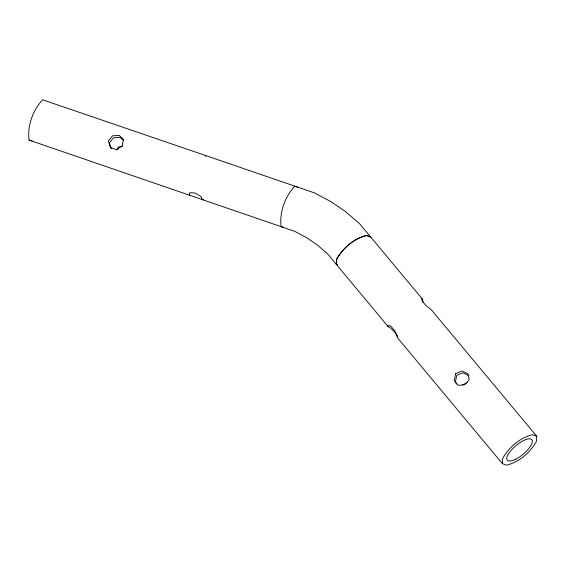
<?xml version="1.0" encoding="UTF-8"?>
<svg xmlns="http://www.w3.org/2000/svg" width="565" height="565" viewBox="0 0 565 565"><rect width="100%" height="100%" fill="white"/><g stroke="black" fill="none" stroke-linecap="round" stroke-linejoin="round"><path stroke-width="0.85" d="M502.341 463.59L502.737 458.321C509.157 447.106 519.857 437.811 532.541 434.655L536.75 436.258L536.355 441.526C529.935 452.749 519.235 462.043 506.551 465.2L502.341 463.59L396.856 337.037L397.153 336.486L394.815 330.906L390.747 326.019L388.014 325.518L388.19 326.641L390.726 328.152L395.514 332.976L397.633 336.281M455.305 382.364L456.675 375.584L458.194 374.644L462.897 372.829L468.999 375.64M205.533 156.413L205.773 155.573L42.629 99.8C32.812 110.196 27.205 125.84 29.041 140.092L189.162 195.073L189.826 192.729L195.179 193.011L200.949 196.549L202.319 199.593L294.704 231.318L306.315 237.477L317.502 245.118L327.326 253.614L388.19 326.641M116.771 149.873L118.516 146.921L122.605 146.307M467.269 382.427L462.601 385.055M205.773 155.573L314.394 192.87L330.864 201.606L345.766 211.79L359.707 223.839L422.599 299.309L423.093 302.437M189.162 195.073L203.153 199.84L202.319 199.593M297.741 187.156L294.725 186.365C284.901 196.761 279.287 212.405 281.137 226.657L283.404 227.25M29.041 140.092L32.064 140.883M370.675 237.01L366.466 235.4C353.782 238.557 343.082 247.851 336.662 259.074L336.267 264.342L337.672 264.872M370.767 237.116L366.558 235.513C353.874 238.67 343.174 247.964 336.761 259.18L336.359 264.448L337.764 264.985M422.599 299.309L421.695 298.765L422.203 301.032L426.271 305.912L431.264 309.705L536.75 436.258M123.332 140.346L120.246 137.274L113.438 137.754L109.426 142.959L111.256 148.666M455.814 382.978L456.831 384.2M122.464 144.004L122.252 145.834L116.651 149.718L110.472 147.599L108.374 141.073L112.393 135.868L119.201 135.381L123.523 139.689L122.464 144.004M455.63 373.698L454.26 380.478L458.328 385.358L464.769 384.666L469.183 379.736L467.954 373.755L461.852 370.937L455.63 373.698M515.697 459.204A15.975 5.615 -39.8 0 0 532.032 440.008A15.975 5.615 -39.8 0 0 510.908 450.566A15.975 5.615 -39.8 0 0 515.697 459.204"/></g></svg>
